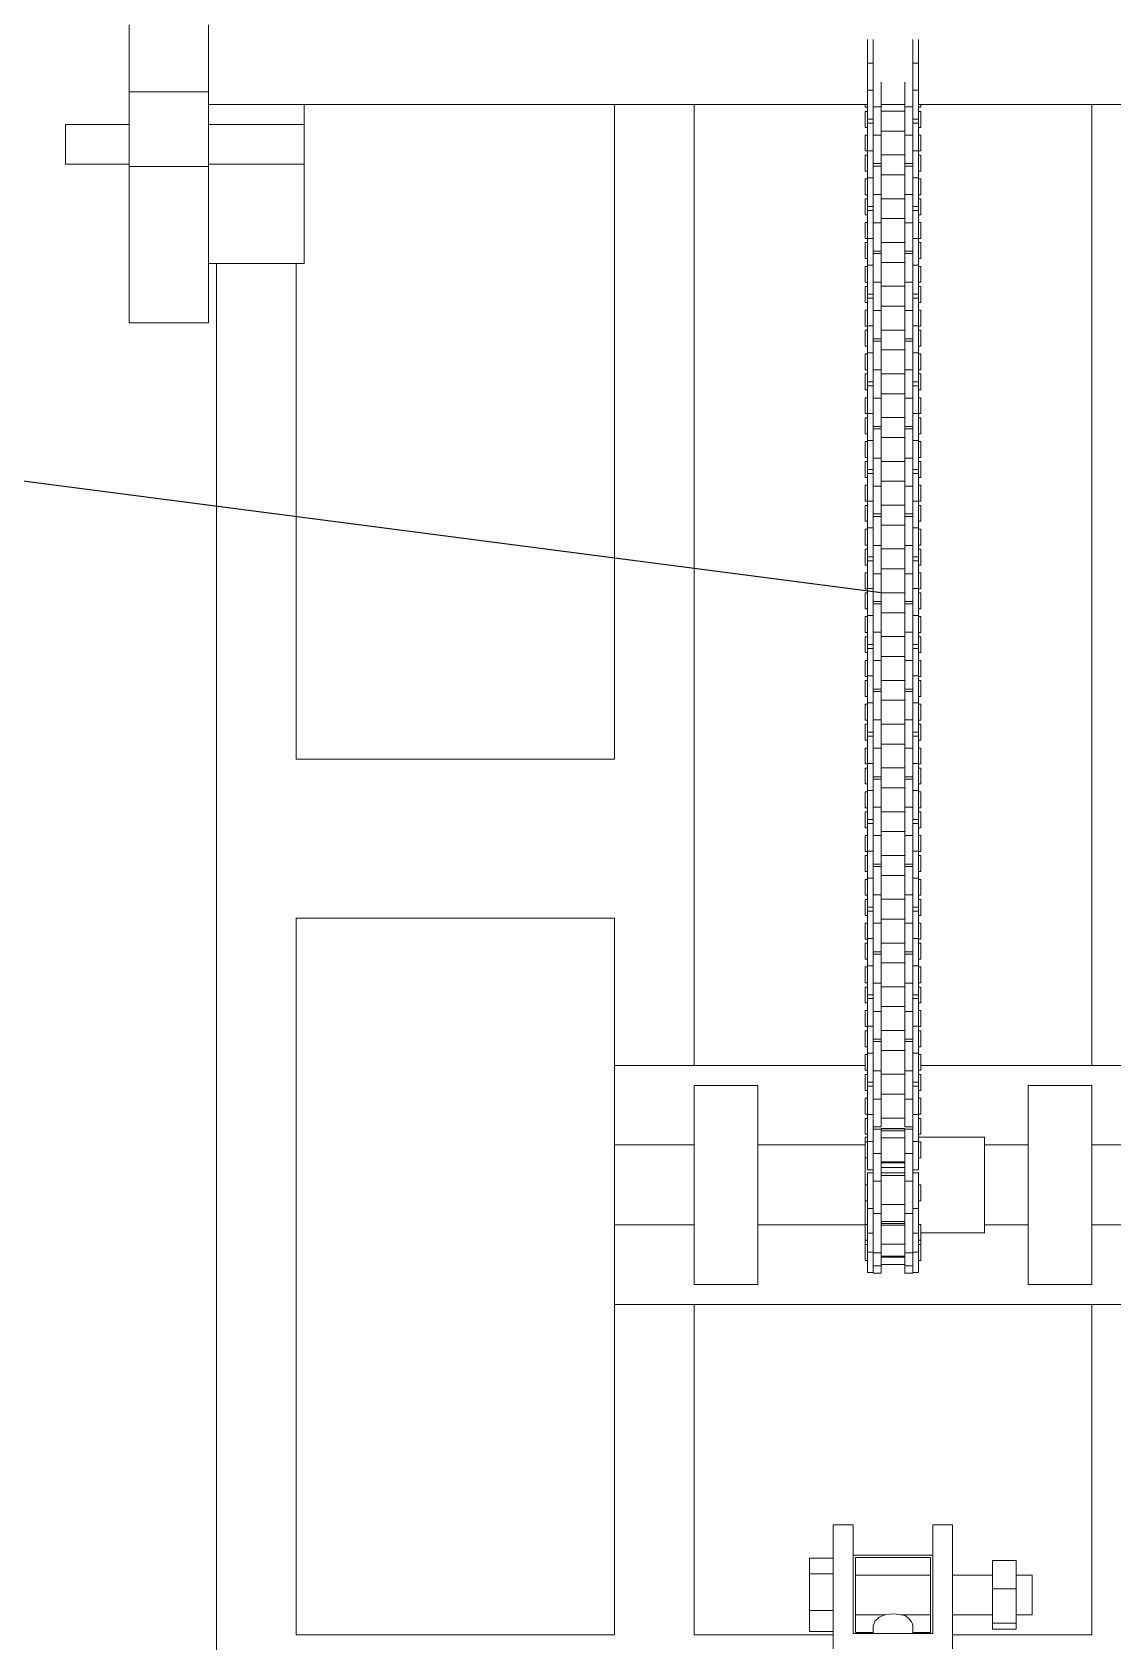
# Model space of a CAD drawing. Header units: millimetres. Extents: x 127 to 2222, y 23 to 864.
# Drawn here: x 261 to 328.9, y 510.9 to 612 of the extents above; entities that cross this region are included whole.
import ezdxf

# ---------------------------------------------------------------- set-up
doc = ezdxf.new("R2010")
doc.units = ezdxf.units.MM

msp = doc.modelspace()

# ---------------------------------------------------------------- linework, layer by layer
at = {"color": 7, "linetype": 'Continuous', "lineweight": 15}
for p, q in [((267.08, 612.46), (267.08, 608.26)), ((272.08, 612.46), (272.08, 607.46)), ((313.48, 611.54), (313.48, 610.05)), ((313.83, 611.54), (313.83, 610.05)), ((316.33, 611.54), (316.33, 610.05)), ((316.68, 611.54), (316.68, 610.05)), ((313.48, 610.05), (313.83, 610.05)), ((313.48, 610.05), (313.48, 608.36)), ((313.83, 610.05), (313.83, 608.56)), ((316.68, 610.05), (316.33, 610.05)), ((316.33, 610.05), (316.33, 608.56)), ((316.68, 610.05), (316.68, 608.36)), ((314.33, 608.85), (314.33, 607.3)), ((315.83, 608.85), (315.83, 607.3)), ((272.08, 608.26), (267.08, 608.26)), ((267.08, 603.56), (267.08, 608.26)), ((313.48, 608.36), (313.48, 606.54)), ((313.48, 608.36), (313.83, 608.36)), ((313.83, 608.56), (313.83, 607.3)), ((316.33, 608.56), (316.33, 607.3)), ((316.68, 608.36), (316.33, 608.36)), ((316.68, 608.36), (316.68, 606.54)), ((272.08, 603.56), (272.08, 607.46)), ((313.48, 607.46), (272.08, 607.46)), ((278.08, 606.21), (278.08, 607.46)), ((297.58, 607.46), (297.58, 566.35)), ((302.58, 607.46), (302.58, 547.1)), ((313.33, 607.29), (313.33, 607.46)), ((313.33, 607.29), (313.48, 607.29)), ((313.48, 607.02), (313.33, 607.02)), ((313.33, 607.02), (313.33, 606.02)), ((313.83, 607.3), (314.33, 607.3)), ((313.83, 607.3), (313.83, 605.52)), ((315.83, 607.46), (314.33, 607.46)), ((314.33, 607.3), (314.33, 605.52)), ((314.33, 607.04), (315.83, 607.04)), ((316.33, 607.3), (315.83, 607.3)), ((315.83, 607.3), (315.83, 605.52)), ((316.33, 607.3), (316.33, 605.52)), ((358.08, 607.46), (316.68, 607.46)), ((316.68, 607.29), (316.83, 607.29)), ((316.83, 607.02), (316.68, 607.02)), ((316.83, 607.29), (316.83, 607.46)), ((316.83, 607.02), (316.83, 606.02)), ((327.58, 607.46), (327.58, 547.1)), ((267.08, 606.21), (263.08, 606.21)), ((263.08, 606.21), (263.08, 603.71)), ((278.08, 606.21), (272.08, 606.21)), ((278.08, 606.21), (278.08, 603.71)), ((313.33, 606.02), (313.48, 606.02)), ((313.48, 606.54), (313.83, 606.54)), ((313.48, 606.29), (313.48, 606.54)), ((313.83, 606.29), (313.48, 606.29)), ((313.48, 606.29), (313.48, 604.55)), ((315.83, 605.79), (314.33, 605.79)), ((316.33, 606.54), (316.68, 606.54)), ((316.68, 606.29), (316.33, 606.29)), ((316.68, 606.29), (316.68, 606.54)), ((316.68, 606.29), (316.68, 604.55)), ((316.68, 606.02), (316.83, 606.02)), ((313.48, 605.54), (313.33, 605.54)), ((313.33, 604.54), (313.33, 605.54)), ((313.33, 604.54), (313.48, 604.54)), ((313.48, 604.55), (313.83, 604.55)), ((313.48, 604.55), (313.48, 602.86)), ((313.83, 605.52), (313.83, 604.28)), ((313.83, 605.52), (314.33, 605.52)), ((314.33, 605.52), (314.33, 603.74)), ((316.33, 605.52), (315.83, 605.52)), ((315.83, 605.52), (315.83, 603.74)), ((316.33, 605.52), (316.33, 604.28)), ((316.68, 604.55), (316.33, 604.55)), ((316.83, 605.54), (316.68, 605.54)), ((316.68, 604.55), (316.68, 602.86)), ((316.68, 604.54), (316.83, 604.54)), ((316.83, 604.54), (316.83, 605.54)), ((263.08, 603.71), (267.08, 603.71)), ((272.08, 603.56), (267.08, 603.56)), ((267.08, 603.56), (267.08, 593.74)), ((272.08, 603.71), (278.08, 603.71)), ((272.08, 603.56), (272.08, 601.84)), ((278.08, 597.46), (278.08, 603.71)), ((313.48, 604.27), (313.33, 604.27)), ((313.33, 604.27), (313.33, 603.27)), ((313.83, 604.28), (313.83, 603.06)), ((313.83, 603.74), (314.33, 603.74)), ((314.33, 603.59), (313.83, 603.59)), ((314.33, 604.29), (315.83, 604.29)), ((314.33, 603.59), (314.33, 603.74)), ((314.33, 603.59), (314.33, 601.8)), ((315.83, 603.74), (316.33, 603.74)), ((315.83, 603.59), (315.83, 603.74)), ((316.33, 603.59), (315.83, 603.59)), ((315.83, 603.59), (315.83, 601.8)), ((316.33, 604.28), (316.33, 603.06)), ((316.83, 604.27), (316.68, 604.27)), ((316.83, 604.27), (316.83, 603.27)), ((313.33, 603.27), (313.48, 603.27)), ((313.48, 602.79), (313.33, 602.79)), ((313.33, 601.79), (313.33, 602.79)), ((313.48, 602.86), (313.48, 601.04)), ((313.48, 602.86), (313.83, 602.86)), ((313.83, 603.06), (313.83, 601.8)), ((315.83, 603.04), (314.33, 603.04)), ((316.33, 603.06), (316.33, 601.8)), ((316.68, 602.86), (316.33, 602.86)), ((316.68, 603.27), (316.83, 603.27)), ((316.68, 602.86), (316.68, 601.04)), ((316.83, 602.79), (316.68, 602.79)), ((316.83, 601.79), (316.83, 602.79)), ((272.08, 597.46), (272.08, 601.84)), ((313.33, 601.79), (313.48, 601.79)), ((313.48, 601.53), (313.33, 601.53)), ((313.33, 601.53), (313.33, 600.53)), ((313.83, 601.8), (314.33, 601.8)), ((313.83, 601.8), (313.83, 600.02)), ((314.33, 601.8), (314.33, 600.02)), ((314.33, 601.54), (315.83, 601.54)), ((316.33, 601.8), (315.83, 601.8)), ((315.83, 601.8), (315.83, 600.02)), ((316.33, 601.8), (316.33, 600.02)), ((316.68, 601.79), (316.83, 601.79)), ((316.83, 601.53), (316.68, 601.53)), ((316.83, 601.53), (316.83, 600.53)), ((313.33, 600.53), (313.48, 600.53)), ((313.48, 601.04), (313.83, 601.04)), ((313.48, 600.79), (313.48, 601.04)), ((313.83, 600.79), (313.48, 600.79)), ((313.48, 600.79), (313.48, 599.05)), ((316.33, 601.04), (316.68, 601.04)), ((316.68, 600.79), (316.33, 600.79)), ((316.68, 600.79), (316.68, 601.04)), ((316.68, 600.79), (316.68, 599.05)), ((316.68, 600.53), (316.83, 600.53)), ((313.48, 600.04), (313.33, 600.04)), ((313.33, 599.04), (313.33, 600.04)), ((313.83, 600.02), (313.83, 598.78)), ((313.83, 600.02), (314.33, 600.02)), ((315.83, 600.29), (314.33, 600.29)), ((314.33, 600.02), (314.33, 598.24)), ((316.33, 600.02), (315.83, 600.02)), ((315.83, 600.02), (315.83, 598.24)), ((316.33, 600.02), (316.33, 598.78)), ((316.83, 600.04), (316.68, 600.04)), ((316.83, 599.04), (316.83, 600.04)), ((313.33, 599.04), (313.48, 599.04)), ((313.48, 598.78), (313.33, 598.78)), ((313.33, 598.78), (313.33, 597.78)), ((313.48, 599.05), (313.83, 599.05)), ((313.48, 599.05), (313.48, 597.36)), ((313.83, 598.78), (313.83, 597.56)), ((314.33, 598.79), (315.83, 598.79)), ((316.68, 599.05), (316.33, 599.05)), ((316.33, 598.78), (316.33, 597.56)), ((316.68, 599.05), (316.68, 597.36)), ((316.68, 599.04), (316.83, 599.04)), ((316.83, 598.78), (316.68, 598.78)), ((316.83, 598.78), (316.83, 597.78)), ((272.08, 597.46), (272.08, 593.74)), ((278.08, 597.46), (272.08, 597.46)), ((272.58, 506.35), (272.58, 597.46)), ((277.58, 566.35), (277.58, 597.46)), ((313.33, 597.78), (313.48, 597.78)), ((313.83, 598.24), (314.33, 598.24)), ((314.33, 598.09), (313.83, 598.09)), ((313.83, 597.56), (313.83, 596.3)), ((314.33, 598.09), (314.33, 598.24)), ((314.33, 598.09), (314.33, 596.3)), ((315.83, 597.54), (314.33, 597.54)), ((315.83, 598.24), (316.33, 598.24)), ((315.83, 598.09), (315.83, 598.24)), ((316.33, 598.09), (315.83, 598.09)), ((315.83, 598.09), (315.83, 596.3)), ((316.33, 597.56), (316.33, 596.3)), ((316.68, 597.78), (316.83, 597.78)), ((313.48, 597.29), (313.33, 597.29)), ((313.33, 596.29), (313.33, 597.29)), ((313.48, 597.36), (313.48, 595.54)), ((313.48, 597.36), (313.83, 597.36)), ((316.68, 597.36), (316.33, 597.36)), ((316.68, 597.36), (316.68, 595.54)), ((316.83, 597.29), (316.68, 597.29)), ((316.83, 596.29), (316.83, 597.29)), ((313.33, 596.29), (313.48, 596.29)), ((313.48, 596.03), (313.33, 596.03)), ((313.33, 596.03), (313.33, 595.03)), ((313.48, 595.54), (313.83, 595.54)), ((313.48, 595.29), (313.48, 595.54)), ((313.83, 596.3), (314.33, 596.3)), ((313.83, 596.3), (313.83, 594.52)), ((314.33, 596.3), (314.33, 594.52)), ((314.33, 596.04), (315.83, 596.04)), ((316.33, 596.3), (315.83, 596.3)), ((315.83, 596.3), (315.83, 594.52)), ((316.33, 596.3), (316.33, 594.52)), ((316.33, 595.54), (316.68, 595.54)), ((316.68, 596.29), (316.83, 596.29)), ((316.83, 596.03), (316.68, 596.03)), ((316.68, 595.29), (316.68, 595.54)), ((316.83, 596.03), (316.83, 595.03)), ((313.33, 595.03), (313.48, 595.03)), ((313.48, 594.54), (313.33, 594.54)), ((313.33, 593.54), (313.33, 594.54)), ((313.83, 595.29), (313.48, 595.29)), ((313.48, 595.29), (313.48, 593.55)), ((313.83, 594.52), (313.83, 593.28)), ((313.83, 594.52), (314.33, 594.52)), ((315.83, 594.79), (314.33, 594.79)), ((314.33, 594.52), (314.33, 592.74)), ((316.33, 594.52), (315.83, 594.52)), ((315.83, 594.52), (315.83, 592.74)), ((316.68, 595.29), (316.33, 595.29)), ((316.33, 594.52), (316.33, 593.28)), ((316.68, 595.29), (316.68, 593.55)), ((316.68, 595.03), (316.83, 595.03)), ((316.83, 594.54), (316.68, 594.54)), ((316.83, 593.54), (316.83, 594.54)), ((272.08, 593.74), (267.08, 593.74)), ((313.33, 593.54), (313.48, 593.54)), ((313.48, 593.55), (313.83, 593.55)), ((313.48, 593.55), (313.48, 591.86)), ((316.68, 593.55), (316.33, 593.55)), ((316.68, 593.55), (316.68, 591.86)), ((316.68, 593.54), (316.83, 593.54)), ((313.48, 593.28), (313.33, 593.28)), ((313.33, 593.28), (313.33, 592.28)), ((313.83, 593.28), (313.83, 592.06)), ((313.83, 592.74), (314.33, 592.74)), ((314.33, 592.59), (313.83, 592.59)), ((314.33, 593.29), (315.83, 593.29)), ((314.33, 592.59), (314.33, 592.74)), ((314.33, 592.59), (314.33, 590.8)), ((315.83, 592.74), (316.33, 592.74)), ((315.83, 592.59), (315.83, 592.74)), ((316.33, 592.59), (315.83, 592.59)), ((315.83, 592.59), (315.83, 590.8)), ((316.33, 593.28), (316.33, 592.06)), ((316.83, 593.28), (316.68, 593.28)), ((316.83, 593.28), (316.83, 592.28)), ((313.33, 592.28), (313.48, 592.28)), ((313.48, 591.79), (313.33, 591.79)), ((313.33, 590.79), (313.33, 591.79)), ((313.48, 591.86), (313.48, 590.04)), ((313.48, 591.86), (313.83, 591.86)), ((313.83, 592.06), (313.83, 590.8)), ((315.83, 592.04), (314.33, 592.04)), ((316.33, 592.06), (316.33, 590.8)), ((316.68, 591.86), (316.33, 591.86)), ((316.68, 592.28), (316.83, 592.28)), ((316.68, 591.86), (316.68, 590.04)), ((316.83, 591.79), (316.68, 591.79)), ((316.83, 590.79), (316.83, 591.79)), ((313.33, 590.79), (313.48, 590.79)), ((313.48, 590.53), (313.33, 590.53)), ((313.33, 590.53), (313.33, 589.53)), ((313.83, 590.8), (314.33, 590.8)), ((313.83, 590.8), (313.83, 589.02)), ((314.33, 590.8), (314.33, 589.02)), ((314.33, 590.54), (315.83, 590.54)), ((316.33, 590.8), (315.83, 590.8)), ((315.83, 590.8), (315.83, 589.02)), ((316.33, 590.8), (316.33, 589.02)), ((316.68, 590.79), (316.83, 590.79)), ((316.83, 590.53), (316.68, 590.53)), ((316.83, 590.53), (316.83, 589.53)), ((313.33, 589.53), (313.48, 589.53)), ((313.48, 590.04), (313.83, 590.04)), ((313.48, 589.79), (313.48, 590.04)), ((313.83, 589.79), (313.48, 589.79)), ((313.48, 589.79), (313.48, 588.05)), ((316.33, 590.04), (316.68, 590.04)), ((316.68, 589.79), (316.33, 589.79)), ((316.68, 589.79), (316.68, 590.04)), ((316.68, 589.79), (316.68, 588.05)), ((316.68, 589.53), (316.83, 589.53)), ((313.48, 589.04), (313.33, 589.04)), ((313.33, 588.04), (313.33, 589.04)), ((313.83, 589.02), (314.33, 589.02)), ((313.83, 589.02), (313.83, 587.78)), ((315.83, 589.29), (314.33, 589.29)), ((314.33, 589.02), (314.33, 587.24)), ((316.33, 589.02), (315.83, 589.02)), ((315.83, 589.02), (315.83, 587.24)), ((316.33, 589.02), (316.33, 587.78)), ((316.83, 589.04), (316.68, 589.04)), ((316.83, 588.04), (316.83, 589.04)), ((313.33, 588.04), (313.48, 588.04)), ((313.48, 587.78), (313.33, 587.78)), ((313.33, 587.78), (313.33, 586.78)), ((313.48, 588.05), (313.83, 588.05)), ((313.48, 588.05), (313.48, 586.36)), ((313.83, 587.78), (313.83, 586.36)), ((314.33, 587.79), (315.83, 587.79)), ((316.68, 588.05), (316.33, 588.05)), ((316.33, 587.78), (316.33, 586.36)), ((316.68, 588.05), (316.68, 586.36)), ((316.68, 588.04), (316.83, 588.04)), ((316.83, 587.78), (316.68, 587.78)), ((316.83, 587.78), (316.83, 586.78)), ((313.33, 586.78), (313.48, 586.78)), ((313.48, 586.36), (313.48, 584.54)), ((313.48, 586.36), (313.83, 586.36)), ((313.83, 587.24), (314.33, 587.24)), ((314.33, 587.09), (313.83, 587.09)), ((313.83, 586.36), (313.83, 585.25)), ((314.33, 587.09), (314.33, 587.24)), ((314.33, 587.09), (314.33, 585.25)), ((315.83, 586.54), (314.33, 586.54)), ((315.83, 587.24), (316.33, 587.24)), ((315.83, 587.09), (315.83, 587.24)), ((316.33, 587.09), (315.83, 587.09)), ((315.83, 587.09), (315.83, 585.25)), ((316.33, 586.36), (316.33, 585.25)), ((316.68, 586.36), (316.33, 586.36)), ((316.68, 586.78), (316.83, 586.78)), ((316.68, 586.36), (316.68, 584.54)), ((313.48, 586.29), (313.33, 586.29)), ((313.33, 585.29), (313.33, 586.29)), ((316.83, 586.29), (316.68, 586.29)), ((316.83, 585.29), (316.83, 586.29)), ((313.33, 585.29), (313.48, 585.29)), ((313.48, 585.03), (313.33, 585.03)), ((313.33, 585.03), (313.33, 584.03)), ((313.48, 584.54), (313.83, 584.54)), ((313.48, 584.29), (313.48, 584.54)), ((313.83, 585.25), (314.33, 585.25)), ((313.83, 585.25), (313.83, 583.48)), ((314.33, 585.25), (314.33, 583.48)), ((314.33, 585.04), (315.83, 585.04)), ((316.33, 585.25), (315.83, 585.25)), ((315.83, 585.25), (315.83, 583.48)), ((316.33, 585.25), (316.33, 583.48)), ((316.33, 584.54), (316.68, 584.54)), ((316.68, 585.29), (316.83, 585.29)), ((316.83, 585.03), (316.68, 585.03)), ((316.68, 584.29), (316.68, 584.54)), ((316.83, 585.03), (316.83, 584.03)), ((313.33, 584.03), (313.48, 584.03)), ((313.48, 583.54), (313.33, 583.54)), ((313.33, 582.54), (313.33, 583.54)), ((313.83, 584.29), (313.48, 584.29)), ((313.48, 584.29), (313.48, 582.55)), ((313.83, 583.48), (314.33, 583.48)), ((313.83, 583.48), (313.83, 582.28)), ((315.83, 583.79), (314.33, 583.79)), ((314.33, 583.48), (314.33, 581.74)), ((316.33, 583.48), (315.83, 583.48)), ((315.83, 583.48), (315.83, 581.74)), ((316.68, 584.29), (316.33, 584.29)), ((316.33, 583.48), (316.33, 582.28)), ((316.68, 584.29), (316.68, 582.55)), ((316.68, 584.03), (316.83, 584.03)), ((316.83, 583.54), (316.68, 583.54)), ((316.83, 582.54), (316.83, 583.54)), ((313.33, 582.54), (313.48, 582.54)), ((313.48, 582.55), (313.83, 582.55)), ((313.48, 582.55), (313.48, 580.86)), ((314.33, 582.29), (315.83, 582.29)), ((316.68, 582.55), (316.33, 582.55)), ((316.68, 582.55), (316.68, 580.86)), ((316.68, 582.54), (316.83, 582.54)), ((313.48, 582.28), (313.33, 582.28)), ((313.33, 582.28), (313.33, 581.28)), ((313.83, 582.28), (313.83, 580.86)), ((313.83, 581.74), (314.33, 581.74)), ((314.33, 581.59), (313.83, 581.59)), ((314.33, 581.59), (314.33, 581.74)), ((314.33, 581.59), (314.33, 579.75)), ((315.83, 581.74), (316.33, 581.74)), ((315.83, 581.59), (315.83, 581.74)), ((316.33, 581.59), (315.83, 581.59)), ((315.83, 581.59), (315.83, 579.75)), ((316.33, 582.28), (316.33, 580.86)), ((316.83, 582.28), (316.68, 582.28)), ((316.83, 582.28), (316.83, 581.28)), ((313.33, 581.28), (313.48, 581.28)), ((313.48, 580.79), (313.33, 580.79)), ((313.33, 579.79), (313.33, 580.79)), ((313.48, 580.86), (313.48, 579.04)), ((313.48, 580.86), (313.83, 580.86)), ((313.83, 580.86), (313.83, 579.75)), ((315.83, 581.04), (314.33, 581.04)), ((316.33, 580.86), (316.33, 579.75)), ((316.68, 580.86), (316.33, 580.86)), ((316.68, 581.28), (316.83, 581.28)), ((316.68, 580.86), (316.68, 579.04)), ((316.83, 580.79), (316.68, 580.79)), ((316.83, 579.79), (316.83, 580.79)), ((313.33, 579.79), (313.48, 579.79)), ((313.48, 579.53), (313.33, 579.53)), ((313.33, 579.53), (313.33, 578.53)), ((313.83, 579.75), (314.33, 579.75)), ((313.83, 579.75), (313.83, 577.98)), ((314.33, 579.75), (314.33, 577.98)), ((314.33, 579.54), (315.83, 579.54)), ((316.33, 579.75), (315.83, 579.75)), ((315.83, 579.75), (315.83, 577.98)), ((316.33, 579.75), (316.33, 577.98)), ((316.68, 579.79), (316.83, 579.79)), ((316.83, 579.53), (316.68, 579.53)), ((316.83, 579.53), (316.83, 578.53)), ((313.33, 578.53), (313.48, 578.53)), ((313.48, 579.04), (313.83, 579.04)), ((313.48, 578.79), (313.48, 579.04)), ((313.83, 578.79), (313.48, 578.79)), ((313.48, 578.79), (313.48, 577.06)), ((315.83, 578.29), (314.33, 578.29)), ((316.33, 579.04), (316.68, 579.04)), ((316.68, 578.79), (316.33, 578.79)), ((316.68, 578.79), (316.68, 579.04)), ((316.68, 578.79), (316.68, 577.06)), ((316.68, 578.53), (316.83, 578.53)), ((313.48, 578.04), (313.33, 578.04)), ((313.33, 577.04), (313.33, 578.04)), ((313.83, 577.98), (314.33, 577.98)), ((313.83, 577.98), (313.83, 576.79)), ((314.33, 577.98), (314.33, 576.24)), ((316.33, 577.98), (315.83, 577.98)), ((315.83, 577.98), (315.83, 576.24)), ((316.33, 577.98), (316.33, 576.79)), ((316.83, 578.04), (316.68, 578.04)), ((316.83, 577.04), (316.83, 578.04)), ((313.33, 577.04), (313.48, 577.04)), ((313.48, 576.78), (313.33, 576.78)), ((313.33, 576.78), (313.33, 575.78)), ((313.48, 577.06), (313.83, 577.06)), ((313.48, 577.06), (313.48, 575.37)), ((313.83, 576.79), (313.83, 575.57)), ((313.83, 576.24), (314.33, 576.24)), ((314.33, 576.79), (315.83, 576.79)), ((314.33, 576.09), (314.33, 576.24)), ((315.83, 576.24), (316.33, 576.24)), ((315.83, 576.09), (315.83, 576.24)), ((316.68, 577.06), (316.33, 577.06)), ((316.33, 576.79), (316.33, 575.57)), ((316.68, 577.06), (316.68, 575.37)), ((316.68, 577.04), (316.83, 577.04)), ((316.83, 576.78), (316.68, 576.78)), ((316.83, 576.78), (316.83, 575.78)), ((313.33, 575.78), (313.48, 575.78)), ((313.48, 575.29), (313.33, 575.29)), ((313.33, 574.29), (313.33, 575.29)), ((313.48, 575.37), (313.83, 575.37)), ((313.48, 575.37), (313.48, 573.54)), ((314.33, 576.09), (313.83, 576.09)), ((313.83, 575.57), (313.83, 574.32)), ((314.33, 576.09), (314.33, 574.32)), ((315.83, 575.54), (314.33, 575.54)), ((316.33, 576.09), (315.83, 576.09)), ((315.83, 576.09), (315.83, 574.32)), ((316.33, 575.57), (316.33, 574.32)), ((316.68, 575.37), (316.33, 575.37)), ((316.68, 575.78), (316.83, 575.78)), ((316.68, 575.37), (316.68, 573.54)), ((316.83, 575.29), (316.68, 575.29)), ((316.83, 574.29), (316.83, 575.29)), ((313.33, 574.29), (313.48, 574.29)), ((313.83, 574.32), (314.33, 574.32)), ((313.83, 574.32), (313.83, 572.54)), ((314.33, 574.32), (314.33, 572.54)), ((316.33, 574.32), (315.83, 574.32)), ((315.83, 574.32), (315.83, 572.54)), ((316.33, 574.32), (316.33, 572.54)), ((316.68, 574.29), (316.83, 574.29)), ((313.48, 574.03), (313.33, 574.03)), ((313.33, 574.03), (313.33, 573.03)), ((313.48, 573.54), (313.83, 573.54)), ((313.48, 573.29), (313.48, 573.54)), ((313.83, 573.29), (313.48, 573.29)), ((313.48, 573.29), (313.48, 571.57)), ((314.33, 574.04), (315.83, 574.04)), ((316.33, 573.54), (316.68, 573.54)), ((316.68, 573.29), (316.33, 573.29)), ((316.83, 574.03), (316.68, 574.03)), ((316.68, 573.29), (316.68, 573.54)), ((316.68, 573.29), (316.68, 571.57)), ((316.83, 574.03), (316.83, 573.03)), ((313.33, 573.03), (313.48, 573.03)), ((313.48, 572.54), (313.33, 572.54)), ((313.33, 571.54), (313.33, 572.54)), ((313.83, 572.54), (314.33, 572.54)), ((313.83, 572.54), (313.83, 571.28)), ((315.83, 572.79), (314.33, 572.79)), ((314.33, 572.54), (314.33, 570.74)), ((316.33, 572.54), (315.83, 572.54)), ((315.83, 572.54), (315.83, 570.74)), ((316.33, 572.54), (316.33, 571.28)), ((316.68, 573.03), (316.83, 573.03)), ((316.83, 572.54), (316.68, 572.54)), ((316.83, 571.54), (316.83, 572.54)), ((313.33, 571.54), (313.48, 571.54)), ((313.48, 571.28), (313.33, 571.28)), ((313.33, 571.28), (313.33, 570.28)), ((313.48, 571.57), (313.83, 571.57)), ((313.48, 571.57), (313.48, 569.87)), ((313.83, 571.28), (313.83, 570.07)), ((314.33, 571.29), (315.83, 571.29)), ((316.68, 571.57), (316.33, 571.57)), ((316.33, 571.28), (316.33, 570.07)), ((316.68, 571.57), (316.68, 569.87)), ((316.68, 571.54), (316.83, 571.54)), ((316.83, 571.28), (316.68, 571.28)), ((316.83, 571.28), (316.83, 570.28)), ((313.33, 570.28), (313.48, 570.28)), ((313.83, 570.74), (314.33, 570.74)), ((314.33, 570.59), (313.83, 570.59)), ((314.33, 570.59), (314.33, 570.74)), ((314.33, 570.59), (314.33, 568.82)), ((315.83, 570.74), (316.33, 570.74)), ((315.83, 570.59), (315.83, 570.74)), ((316.33, 570.59), (315.83, 570.59)), ((315.83, 570.59), (315.83, 568.82)), ((316.68, 570.28), (316.83, 570.28)), ((313.48, 569.79), (313.33, 569.79)), ((313.33, 568.79), (313.33, 569.79)), ((313.48, 569.87), (313.48, 568.04)), ((313.48, 569.87), (313.83, 569.87)), ((313.83, 570.07), (313.83, 568.82)), ((315.83, 570.04), (314.33, 570.04)), ((316.33, 570.07), (316.33, 568.82)), ((316.68, 569.87), (316.33, 569.87)), ((316.68, 569.87), (316.68, 568.04)), ((316.83, 569.79), (316.68, 569.79)), ((316.83, 568.79), (316.83, 569.79)), ((313.33, 568.79), (313.48, 568.79)), ((313.48, 568.53), (313.33, 568.53)), ((313.33, 568.53), (313.33, 567.53)), ((313.83, 568.82), (314.33, 568.82)), ((313.83, 568.82), (313.83, 567.04)), ((314.33, 568.82), (314.33, 567.04)), ((314.33, 568.54), (315.83, 568.54)), ((316.33, 568.82), (315.83, 568.82)), ((315.83, 568.82), (315.83, 567.04)), ((316.33, 568.82), (316.33, 567.04)), ((316.68, 568.79), (316.83, 568.79)), ((316.83, 568.53), (316.68, 568.53)), ((316.83, 568.53), (316.83, 567.53)), ((313.33, 567.53), (313.48, 567.53)), ((313.48, 568.04), (313.83, 568.04)), ((313.48, 567.79), (313.48, 568.04)), ((313.83, 567.79), (313.48, 567.79)), ((313.48, 567.79), (313.48, 566.07)), ((315.83, 567.29), (314.33, 567.29)), ((316.33, 568.04), (316.68, 568.04)), ((316.68, 567.79), (316.33, 567.79)), ((316.68, 567.79), (316.68, 568.04)), ((316.68, 567.79), (316.68, 566.07)), ((316.68, 567.53), (316.83, 567.53)), ((277.58, 566.35), (297.58, 566.35)), ((313.48, 567.04), (313.33, 567.04)), ((313.33, 566.04), (313.33, 567.04)), ((313.83, 567.04), (314.33, 567.04)), ((313.83, 567.04), (313.83, 565.78)), ((314.33, 567.04), (314.33, 565.24)), ((316.33, 567.04), (315.83, 567.04)), ((315.83, 567.04), (315.83, 565.24)), ((316.33, 567.04), (316.33, 565.78)), ((316.83, 567.04), (316.68, 567.04)), ((316.83, 566.04), (316.83, 567.04)), ((313.33, 566.04), (313.48, 566.04)), ((313.48, 565.78), (313.33, 565.78)), ((313.33, 565.78), (313.33, 564.78)), ((313.48, 566.07), (313.83, 566.07)), ((313.48, 566.07), (313.48, 564.37)), ((313.83, 565.78), (313.83, 564.57)), ((313.83, 565.24), (314.33, 565.24)), ((314.33, 565.79), (315.83, 565.79)), ((314.33, 565.09), (314.33, 565.24)), ((315.83, 565.24), (316.33, 565.24)), ((315.83, 565.09), (315.83, 565.24)), ((316.68, 566.07), (316.33, 566.07)), ((316.33, 565.78), (316.33, 564.57)), ((316.68, 566.07), (316.68, 564.37)), ((316.68, 566.04), (316.83, 566.04)), ((316.83, 565.78), (316.68, 565.78)), ((316.83, 565.78), (316.83, 564.78)), ((313.33, 564.78), (313.48, 564.78)), ((313.48, 564.29), (313.33, 564.29)), ((313.33, 563.29), (313.33, 564.29)), ((313.48, 564.37), (313.48, 562.54)), ((313.48, 564.37), (313.83, 564.37)), ((314.33, 565.09), (313.83, 565.09)), ((313.83, 564.57), (313.83, 563.32)), ((314.33, 565.09), (314.33, 563.32)), ((315.83, 564.54), (314.33, 564.54)), ((316.33, 565.09), (315.83, 565.09)), ((315.83, 565.09), (315.83, 563.32)), ((316.33, 564.57), (316.33, 563.32)), ((316.68, 564.37), (316.33, 564.37)), ((316.68, 564.78), (316.83, 564.78)), ((316.68, 564.37), (316.68, 562.54)), ((316.83, 564.29), (316.68, 564.29)), ((316.83, 563.29), (316.83, 564.29)), ((313.33, 563.29), (313.48, 563.29)), ((313.83, 563.32), (314.33, 563.32)), ((313.83, 563.32), (313.83, 561.54)), ((314.33, 563.32), (314.33, 561.54)), ((316.33, 563.32), (315.83, 563.32)), ((315.83, 563.32), (315.83, 561.54)), ((316.33, 563.32), (316.33, 561.54)), ((316.68, 563.29), (316.83, 563.29)), ((313.48, 563.03), (313.33, 563.03)), ((313.33, 563.03), (313.33, 562.03)), ((313.48, 562.54), (313.83, 562.54)), ((313.48, 562.29), (313.48, 562.54)), ((313.83, 562.29), (313.48, 562.29)), ((313.48, 562.29), (313.48, 560.57)), ((314.33, 563.04), (315.83, 563.04)), ((316.33, 562.54), (316.68, 562.54)), ((316.68, 562.29), (316.33, 562.29)), ((316.83, 563.03), (316.68, 563.03)), ((316.68, 562.29), (316.68, 562.54)), ((316.68, 562.29), (316.68, 560.57)), ((316.83, 563.03), (316.83, 562.03)), ((313.33, 562.03), (313.48, 562.03)), ((313.48, 561.54), (313.33, 561.54)), ((313.33, 560.54), (313.33, 561.54)), ((313.83, 561.54), (313.83, 560.28)), ((313.83, 561.54), (314.33, 561.54)), ((315.83, 561.79), (314.33, 561.79)), ((314.33, 561.54), (314.33, 559.74)), ((316.33, 561.54), (315.83, 561.54)), ((315.83, 561.54), (315.83, 559.74)), ((316.33, 561.54), (316.33, 560.28)), ((316.68, 562.03), (316.83, 562.03)), ((316.83, 561.54), (316.68, 561.54)), ((316.83, 560.54), (316.83, 561.54)), ((313.33, 560.54), (313.48, 560.54)), ((313.48, 560.28), (313.33, 560.28)), ((313.33, 560.28), (313.33, 559.28)), ((313.48, 560.57), (313.83, 560.57)), ((313.48, 560.57), (313.48, 558.87)), ((313.83, 560.28), (313.83, 559.07)), ((314.33, 560.29), (315.83, 560.29)), ((316.68, 560.57), (316.33, 560.57)), ((316.33, 560.28), (316.33, 559.07)), ((316.68, 560.57), (316.68, 558.87)), ((316.68, 560.54), (316.83, 560.54)), ((316.83, 560.28), (316.68, 560.28)), ((316.83, 560.28), (316.83, 559.28)), ((313.33, 559.28), (313.48, 559.28)), ((313.83, 559.74), (314.33, 559.74)), ((314.33, 559.59), (313.83, 559.59)), ((313.83, 559.07), (313.83, 557.82)), ((314.33, 559.59), (314.33, 559.74)), ((314.33, 559.59), (314.33, 557.82)), ((315.83, 559.04), (314.33, 559.04)), ((315.83, 559.74), (316.33, 559.74)), ((315.83, 559.59), (315.83, 559.74)), ((316.33, 559.59), (315.83, 559.59)), ((315.83, 559.59), (315.83, 557.82)), ((316.33, 559.07), (316.33, 557.82)), ((316.68, 559.28), (316.83, 559.28)), ((313.48, 558.79), (313.33, 558.79)), ((313.33, 557.79), (313.33, 558.79)), ((313.48, 558.87), (313.83, 558.87)), ((313.48, 558.87), (313.48, 557.04)), ((316.68, 558.87), (316.33, 558.87)), ((316.68, 558.87), (316.68, 557.04)), ((316.83, 558.79), (316.68, 558.79)), ((316.83, 557.79), (316.83, 558.79)), ((313.33, 557.79), (313.48, 557.79)), ((313.48, 557.53), (313.33, 557.53)), ((313.33, 557.53), (313.33, 556.53)), ((313.48, 557.04), (313.83, 557.04)), ((313.48, 556.79), (313.48, 557.04)), ((313.83, 557.82), (314.33, 557.82)), ((313.83, 557.82), (313.83, 556.04)), ((314.33, 557.82), (314.33, 556.04)), ((314.33, 557.54), (315.83, 557.54)), ((316.33, 557.82), (315.83, 557.82)), ((315.83, 557.82), (315.83, 556.04)), ((316.33, 557.82), (316.33, 556.04)), ((316.33, 557.04), (316.68, 557.04)), ((316.68, 557.79), (316.83, 557.79)), ((316.83, 557.53), (316.68, 557.53)), ((316.68, 556.79), (316.68, 557.04)), ((316.83, 557.53), (316.83, 556.53)), ((277.58, 511.35), (277.58, 556.35)), ((277.58, 556.35), (297.58, 556.35)), ((297.58, 556.35), (297.58, 547.1)), ((313.33, 556.53), (313.48, 556.53)), ((313.48, 556.04), (313.33, 556.04)), ((313.33, 555.04), (313.33, 556.04)), ((313.83, 556.79), (313.48, 556.79)), ((313.48, 556.79), (313.48, 555.07)), ((313.83, 556.04), (313.83, 554.79)), ((313.83, 556.04), (314.33, 556.04)), ((315.83, 556.29), (314.33, 556.29)), ((314.33, 556.04), (314.33, 554.24)), ((316.33, 556.04), (315.83, 556.04)), ((315.83, 556.04), (315.83, 554.24)), ((316.68, 556.79), (316.33, 556.79)), ((316.33, 556.04), (316.33, 554.79)), ((316.68, 556.79), (316.68, 555.07)), ((316.68, 556.53), (316.83, 556.53)), ((316.83, 556.04), (316.68, 556.04)), ((316.83, 555.04), (316.83, 556.04)), ((313.33, 555.04), (313.48, 555.04)), ((313.48, 555.07), (313.83, 555.07)), ((313.48, 555.07), (313.48, 553.37)), ((316.68, 555.07), (316.33, 555.07)), ((316.68, 555.07), (316.68, 553.37)), ((316.68, 555.04), (316.83, 555.04)), ((313.48, 554.78), (313.33, 554.78)), ((313.33, 554.78), (313.33, 553.78)), ((313.83, 554.79), (313.83, 553.57)), ((313.83, 554.24), (314.33, 554.24)), ((314.33, 554.09), (313.83, 554.09)), ((314.33, 554.79), (315.83, 554.79)), ((314.33, 554.09), (314.33, 554.24)), ((314.33, 554.09), (314.33, 552.27)), ((315.83, 554.24), (316.33, 554.24)), ((315.83, 554.09), (315.83, 554.24)), ((316.33, 554.09), (315.83, 554.09)), ((315.83, 554.09), (315.83, 552.27)), ((316.33, 554.79), (316.33, 553.57)), ((316.83, 554.78), (316.68, 554.78)), ((316.83, 554.78), (316.83, 553.78)), ((313.33, 553.78), (313.48, 553.78)), ((313.48, 553.29), (313.33, 553.29)), ((313.33, 552.29), (313.33, 553.29)), ((313.48, 553.37), (313.48, 551.54)), ((313.48, 553.37), (313.83, 553.37)), ((313.83, 553.57), (313.83, 552.27)), ((315.83, 553.54), (314.33, 553.54)), ((316.33, 553.57), (316.33, 552.27)), ((316.68, 553.37), (316.33, 553.37)), ((316.68, 553.78), (316.83, 553.78)), ((316.68, 553.37), (316.68, 551.54)), ((316.83, 553.29), (316.68, 553.29)), ((316.83, 552.29), (316.83, 553.29)), ((313.33, 552.29), (313.48, 552.29)), ((313.48, 552.03), (313.33, 552.03)), ((313.33, 552.03), (313.33, 551.03)), ((313.83, 552.27), (314.33, 552.27)), ((313.83, 552.27), (313.83, 550.49)), ((314.33, 552.27), (314.33, 550.49)), ((314.33, 552.04), (315.83, 552.04)), ((316.33, 552.27), (315.83, 552.27)), ((315.83, 552.27), (315.83, 550.49)), ((316.33, 552.27), (316.33, 550.49)), ((316.68, 552.29), (316.83, 552.29)), ((316.83, 552.03), (316.68, 552.03)), ((316.83, 552.03), (316.83, 551.03)), ((313.33, 551.03), (313.48, 551.03)), ((313.48, 551.54), (313.83, 551.54)), ((313.48, 551.3), (313.48, 551.54)), ((313.83, 551.3), (313.48, 551.3)), ((313.48, 551.3), (313.48, 549.57)), ((316.33, 551.54), (316.68, 551.54)), ((316.68, 551.3), (316.33, 551.3)), ((316.68, 551.3), (316.68, 551.54)), ((316.68, 551.3), (316.68, 549.57)), ((316.68, 551.03), (316.83, 551.03)), ((313.48, 550.55), (313.33, 550.55)), ((313.33, 549.55), (313.33, 550.55)), ((313.83, 550.49), (314.33, 550.49)), ((313.83, 550.49), (313.83, 549.28)), ((315.83, 550.8), (314.33, 550.8)), ((314.33, 550.49), (314.33, 548.75)), ((316.33, 550.49), (315.83, 550.49)), ((315.83, 550.49), (315.83, 548.75)), ((316.33, 550.49), (316.33, 549.28)), ((316.83, 550.55), (316.68, 550.55)), ((316.83, 549.55), (316.83, 550.55)), ((313.33, 549.55), (313.48, 549.55)), ((313.48, 549.28), (313.33, 549.28)), ((313.33, 549.28), (313.33, 548.28)), ((313.48, 549.57), (313.83, 549.57)), ((313.48, 549.57), (313.48, 547.87)), ((313.83, 549.28), (313.83, 548.07)), ((314.33, 549.3), (315.83, 549.3)), ((316.68, 549.57), (316.33, 549.57)), ((316.33, 549.28), (316.33, 548.07)), ((316.68, 549.57), (316.68, 547.87)), ((316.68, 549.55), (316.83, 549.55)), ((316.83, 549.28), (316.68, 549.28)), ((316.83, 549.28), (316.83, 548.28)), ((313.33, 548.28), (313.48, 548.28)), ((313.83, 548.75), (314.33, 548.75)), ((314.33, 548.6), (313.83, 548.6)), ((313.83, 548.07), (313.83, 546.77)), ((314.33, 548.6), (314.33, 548.75)), ((314.33, 548.6), (314.33, 546.77)), ((315.83, 548.05), (314.33, 548.05)), ((315.83, 548.75), (316.33, 548.75)), ((315.83, 548.6), (315.83, 548.75)), ((316.33, 548.6), (315.83, 548.6)), ((315.83, 548.6), (315.83, 546.77)), ((316.33, 548.07), (316.33, 546.77)), ((316.68, 548.28), (316.83, 548.28)), ((297.58, 547.1), (297.58, 542.11)), ((313.33, 547.1), (297.58, 547.1)), ((313.48, 547.8), (313.33, 547.8)), ((313.33, 546.8), (313.33, 547.8)), ((313.48, 547.87), (313.83, 547.87)), ((313.48, 547.87), (313.48, 546.05)), ((316.68, 547.87), (316.33, 547.87)), ((316.68, 547.87), (316.68, 546.05)), ((316.83, 547.8), (316.68, 547.8)), ((316.83, 546.8), (316.83, 547.8)), ((332.58, 547.1), (316.83, 547.1)), ((313.33, 546.8), (313.48, 546.8)), ((313.48, 546.53), (313.33, 546.53)), ((313.33, 546.53), (313.33, 545.53)), ((313.48, 546.05), (313.83, 546.05)), ((313.48, 545.8), (313.48, 546.05)), ((313.83, 546.77), (314.33, 546.77)), ((313.83, 546.77), (313.83, 544.99)), ((314.33, 546.77), (314.33, 544.99)), ((314.33, 546.55), (315.83, 546.55)), ((316.33, 546.77), (315.83, 546.77)), ((315.83, 546.77), (315.83, 544.99)), ((316.33, 546.77), (316.33, 544.99)), ((316.33, 546.05), (316.68, 546.05)), ((316.68, 546.8), (316.83, 546.8)), ((316.83, 546.53), (316.68, 546.53)), ((316.68, 545.8), (316.68, 546.05)), ((316.83, 546.53), (316.83, 545.53)), ((306.58, 545.85), (302.58, 545.85)), ((302.58, 533.35), (302.58, 545.85)), ((306.58, 533.35), (306.58, 545.85)), ((313.33, 545.53), (313.48, 545.53)), ((313.48, 545.05), (313.33, 545.05)), ((313.33, 545.05), (313.33, 544.05)), ((313.83, 545.8), (313.48, 545.8)), ((313.48, 544.02), (313.48, 545.8)), ((313.83, 544.99), (314.33, 544.99)), ((313.83, 544.99), (313.83, 543.82)), ((315.83, 545.3), (314.33, 545.3)), ((314.33, 544.99), (314.33, 543.25)), ((316.33, 544.99), (315.83, 544.99)), ((315.83, 544.99), (315.83, 543.25)), ((316.68, 545.8), (316.33, 545.8)), ((316.33, 544.99), (316.33, 543.82)), ((316.68, 544.02), (316.68, 545.8)), ((316.68, 545.53), (316.83, 545.53)), ((316.83, 545.05), (316.68, 545.05)), ((316.83, 545.05), (316.83, 544.05)), ((327.58, 545.85), (323.58, 545.85)), ((323.58, 533.35), (323.58, 545.85)), ((327.58, 533.35), (327.58, 545.85)), ((313.33, 544.05), (313.48, 544.05)), ((313.48, 544.02), (313.83, 544.02)), ((313.48, 542.33), (313.48, 544.02)), ((316.68, 544.02), (316.33, 544.02)), ((316.68, 544.05), (316.83, 544.05)), ((316.68, 542.33), (316.68, 544.02)), ((313.48, 543.78), (313.33, 543.78)), ((313.33, 543.78), (313.33, 542.78)), ((313.83, 542.6), (313.83, 543.78)), ((313.83, 543.25), (314.33, 543.25)), ((314.33, 543.1), (313.83, 543.1)), ((314.33, 543.8), (315.83, 543.8)), ((315.83, 543.14), (314.33, 543.14)), ((314.33, 543.12), (315.83, 543.12)), ((314.33, 543.12), (314.33, 543.1)), ((314.33, 543.12), (315.83, 543.12)), ((314.33, 541.58), (314.33, 543.1)), ((314.33, 543), (315.83, 543)), ((315.83, 543.25), (316.33, 543.25)), ((315.83, 543.12), (315.83, 543.1)), ((316.33, 543.1), (315.83, 543.1)), ((315.83, 541.58), (315.83, 543.1)), ((316.33, 542.6), (316.33, 543.78)), ((316.83, 543.78), (316.68, 543.78)), ((316.83, 543.78), (316.83, 542.78)), ((302.58, 542.11), (297.58, 542.11)), ((297.58, 537.09), (297.58, 542.11)), ((313.33, 542.11), (306.58, 542.11)), ((313.33, 542.78), (313.48, 542.78)), ((313.48, 542.6), (313.33, 542.6)), ((313.33, 542.3), (313.33, 542.6)), ((313.48, 542.3), (313.33, 542.3)), ((313.33, 542.3), (313.33, 541.3)), ((313.48, 542.33), (313.83, 542.33)), ((313.48, 540.55), (313.48, 542.33)), ((313.83, 541.58), (313.83, 542.6)), ((315.83, 542.55), (314.33, 542.55)), ((316.33, 541.58), (316.33, 542.6)), ((316.68, 542.33), (316.33, 542.33)), ((316.68, 542.78), (316.83, 542.78)), ((320.83, 542.6), (316.68, 542.6)), ((316.68, 540.55), (316.68, 542.33)), ((316.83, 542.3), (316.68, 542.3)), ((316.83, 542.3), (316.83, 541.3)), ((320.83, 536.6), (320.83, 542.6)), ((323.58, 542.11), (320.83, 542.11)), ((339.08, 542.11), (327.58, 542.11)), ((313.33, 541.3), (313.48, 541.3)), ((313.33, 539.61), (313.33, 541.3)), ((313.83, 541.58), (314.33, 541.58)), ((313.83, 539.84), (313.83, 541.58)), ((314.33, 539.84), (314.33, 541.58)), ((314.33, 541.05), (315.83, 541.05)), ((314.33, 540.98), (315.83, 540.98)), ((316.33, 541.58), (315.83, 541.58)), ((315.83, 539.84), (315.83, 541.58)), ((316.33, 539.84), (316.33, 541.58)), ((316.68, 541.3), (316.83, 541.3)), ((313.48, 540.55), (313.83, 540.55)), ((313.83, 540.36), (313.48, 540.36)), ((313.48, 538.12), (313.48, 540.36)), ((313.83, 538.12), (313.83, 539.84)), ((313.83, 539.84), (314.33, 539.84)), ((314.33, 540.7), (315.83, 540.7)), ((314.33, 540.35), (315.83, 540.35)), ((314.33, 540.2), (315.83, 540.2)), ((314.33, 537.81), (314.33, 539.84)), ((316.33, 539.84), (315.83, 539.84)), ((315.83, 537.81), (315.83, 539.84)), ((316.33, 540.55), (316.68, 540.55)), ((316.68, 540.36), (316.33, 540.36)), ((316.33, 538.12), (316.33, 539.84)), ((316.68, 538.12), (316.68, 540.36)), ((313.48, 539.61), (313.33, 539.61)), ((313.33, 539.61), (313.33, 539.56)), ((313.33, 539.56), (313.33, 538.61)), ((316.83, 539.61), (316.68, 539.61)), ((316.83, 539.61), (316.83, 539.56)), ((316.83, 539.56), (316.83, 538.61)), ((313.33, 538.61), (313.48, 538.61)), ((313.33, 537.12), (313.33, 538.61)), ((313.48, 538.12), (313.83, 538.12)), ((313.48, 536.57), (313.48, 538.12)), ((313.83, 536.87), (313.83, 538.12)), ((313.83, 537.81), (314.33, 537.81)), ((314.33, 538.36), (315.83, 538.36)), ((314.33, 537.3), (314.33, 537.81)), ((315.83, 537.81), (316.33, 537.81)), ((315.83, 537.3), (315.83, 537.81)), ((316.68, 538.12), (316.33, 538.12)), ((316.33, 536.87), (316.33, 538.12)), ((316.68, 538.61), (316.83, 538.61)), ((316.68, 536.57), (316.68, 538.12)), ((297.58, 537.09), (302.58, 537.09)), ((297.58, 537.09), (297.58, 532.1)), ((306.58, 537.09), (313.33, 537.09)), ((313.48, 537.12), (313.33, 537.12)), ((313.33, 537.12), (313.33, 537.07)), ((313.33, 537.07), (313.33, 536.12)), ((313.83, 535.33), (313.83, 536.86)), ((314.33, 537.3), (315.83, 537.3)), ((314.33, 537.3), (314.33, 537.17)), ((314.33, 535.33), (314.33, 537.17)), ((314.33, 537.17), (315.83, 537.17)), ((314.33, 537.17), (314.33, 537.12)), ((314.33, 537.08), (315.83, 537.08)), ((315.83, 537.3), (315.83, 537.17)), ((315.83, 535.33), (315.83, 537.17)), ((315.83, 537.17), (315.83, 537.12)), ((316.33, 535.33), (316.33, 536.86)), ((316.83, 537.12), (316.68, 537.12)), ((316.83, 537.12), (316.83, 537.07)), ((316.83, 537.07), (316.83, 536.12)), ((320.83, 537.09), (323.58, 537.09)), ((327.58, 537.09), (339.08, 537.09)), ((313.33, 536.12), (313.48, 536.12)), ((313.33, 536.12), (313.33, 535.85)), ((313.48, 535.85), (313.33, 535.85)), ((313.33, 535.85), (313.33, 535.27)), ((313.48, 536.57), (313.83, 536.57)), ((313.48, 535.37), (313.48, 536.57)), ((314.33, 535.87), (315.83, 535.87)), ((316.68, 536.57), (316.33, 536.57)), ((316.68, 535.37), (316.68, 536.57)), ((316.68, 536.12), (316.83, 536.12)), ((316.83, 535.85), (316.68, 535.85)), ((316.83, 536.6), (320.83, 536.6)), ((316.83, 536.12), (316.83, 535.85)), ((316.83, 535.85), (316.83, 535.27)), ((313.33, 535.27), (313.33, 534.85)), ((313.33, 534.85), (313.48, 534.85)), ((313.48, 535.37), (313.83, 535.37)), ((313.48, 534.1), (313.48, 535.37)), ((313.83, 535.33), (314.33, 535.33)), ((313.83, 534.51), (313.83, 535.33)), ((314.33, 534.51), (314.33, 535.33)), ((314.33, 535.13), (315.83, 535.13)), ((314.33, 535.06), (315.83, 535.06)), ((316.33, 535.33), (315.83, 535.33)), ((315.83, 534.51), (315.83, 535.33)), ((316.33, 535.37), (316.68, 535.37)), ((316.33, 534.51), (316.33, 535.33)), ((316.68, 534.1), (316.68, 535.37)), ((316.68, 534.85), (316.83, 534.85)), ((316.83, 535.27), (316.83, 534.85)), ((313.48, 534.1), (313.83, 534.1)), ((313.83, 534.51), (314.33, 534.51)), ((313.83, 534.05), (313.83, 534.51)), ((313.83, 534.05), (314.33, 534.05)), ((314.33, 534.6), (315.83, 534.6)), ((314.33, 534.05), (314.33, 534.51)), ((316.33, 534.51), (315.83, 534.51)), ((315.83, 534.05), (315.83, 534.51)), ((315.83, 534.05), (316.33, 534.05)), ((316.33, 534.05), (316.33, 534.51)), ((316.33, 534.1), (316.68, 534.1)), ((302.58, 533.35), (306.58, 533.35)), ((323.58, 533.35), (327.58, 533.35)), ((297.58, 532.1), (332.58, 532.1)), ((297.58, 532.1), (297.58, 511.35)), ((302.58, 532.1), (302.58, 511.35)), ((327.58, 532.1), (327.58, 511.35)), ((311.33, 518.25), (312.58, 518.25)), ((311.33, 510.46), (311.33, 518.25)), ((312.58, 518.25), (312.58, 511.43)), ((317.58, 511.43), (317.58, 518.25)), ((317.58, 518.25), (318.83, 518.25)), ((318.83, 518.25), (318.83, 510.46)), ((309.83, 516.16), (311.33, 516.16)), ((309.83, 515.18), (309.83, 516.16)), ((312.58, 516.35), (317.58, 516.35)), ((312.73, 511.5), (312.73, 516.2)), ((312.73, 516.2), (317.43, 516.2)), ((317.43, 516.2), (317.43, 511.5)), ((321.33, 516.02), (322.83, 516.02)), ((321.33, 516.02), (321.33, 514.24)), ((322.83, 516.02), (322.83, 514.24)), ((309.83, 515.18), (311.33, 515.18)), ((309.83, 512.88), (309.83, 515.18)), ((317.43, 515.1), (312.73, 515.1)), ((321.33, 515.1), (318.83, 515.1)), ((323.83, 515.1), (322.83, 515.1)), ((323.83, 515.1), (323.83, 512.6)), ((321.33, 514.24), (322.83, 514.24)), ((321.33, 514.24), (321.33, 512.07)), ((322.83, 514.24), (322.83, 512.07)), ((309.83, 512.88), (311.33, 512.88)), ((309.83, 511.55), (309.83, 512.88)), ((312.73, 512.6), (314.59, 512.6)), ((315.58, 512.6), (317.43, 512.6)), ((318.83, 512.6), (321.33, 512.6)), ((322.83, 512.6), (323.83, 512.6)), ((309.83, 511.55), (311.33, 511.55)), ((313.83, 511.89), (313.83, 511.43)), ((316.33, 511.43), (316.33, 511.89)), ((321.33, 512.07), (322.83, 512.07)), ((321.33, 512.07), (321.33, 511.69)), ((321.33, 511.69), (322.83, 511.69)), ((322.83, 512.07), (322.83, 511.69)), ((277.58, 511.35), (297.58, 511.35)), ((302.58, 511.35), (311.33, 511.35)), ((312.58, 511.43), (317.58, 511.43)), ((313.83, 511.5), (312.73, 511.5)), ((317.43, 511.5), (316.33, 511.5)), ((318.83, 511.35), (327.58, 511.35))]:
    msp.add_line(p, q, dxfattribs=at)
msp.add_line((314.33, 576.79), (147.33, 598.48))
at = {"color": 7, "linetype": 'Continuous', "lineweight": 15, "flags": 128}
msp.add_lwpolyline([(313.83, 511.89), (313.83, 511.91), (313.94, 512.21), (314.22, 512.46), (314.64, 512.62), (315.12, 512.67), (315.59, 512.6)], dxfattribs=at)
at = {"color": 7, "linetype": 'Continuous', "lineweight": 15}
msp.add_arc((315.48, 511.75), 0.863, 9.3856, 82.5891, dxfattribs=at)
for points, knots in [([(315.83, 543), (315.83, 542.87), (315.83, 542.61), (315.83, 542.4), (315.83, 542.3)], [0, 0, 0, 0, 0.525223, 1, 1, 1, 1]), ([(315.83, 539.86), (315.83, 539.82), (315.83, 539.74), (315.83, 539.66), (315.83, 539.61)], [0, 0, 0, 0, 0.440471, 1, 1, 1, 1]), ([(314.33, 537.3), (314.33, 537.43), (314.33, 537.69), (314.33, 538), (314.33, 538.24), (314.33, 538.39)], [0, 0, 0, 0, 0.2755935, 0.5578085, 1, 1, 1, 1]), ([(315.83, 537.3), (315.83, 537.43), (315.83, 537.63), (315.83, 537.76), (315.83, 537.81)], [0, 0, 0, 0, 0.658894, 1, 1, 1, 1])]:
    msp.add_open_spline(points, degree=3, knots=knots, dxfattribs=at)

doc.saveas('drawing.dxf')
